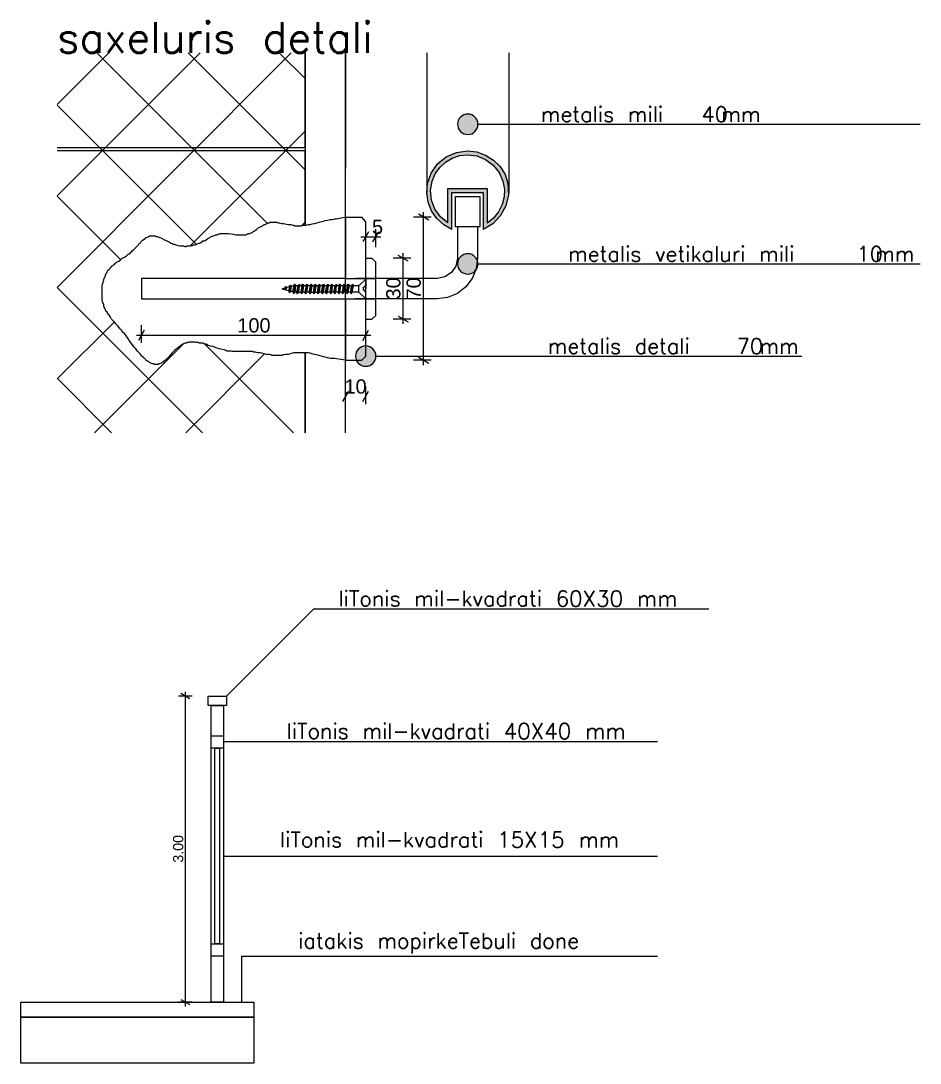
# Model space of a CAD drawing. Header units: millimetres. Extents: x 475616349 to 476941521, y 4620115302 to 4621446928.
# Drawn here: x 476902279 to 476911105, y 4620519239 to 4620529466 of the extents above; entities that cross this region are included whole.
import ezdxf

# ---------------------------------------------------------------- set-up
doc = ezdxf.new("R2010")
doc.units = ezdxf.units.MM
doc.header["$MEASUREMENT"] = 0
for name, color, linetype, lineweight in [('0_0 Architecture_Pen_No__5_Pen_No__1', 1, 'Continuous', 0), ('0_0 Architecture_Pen_No__5_Pen_No__4', 7, 'Continuous', 0), ('2D Drafting - General_Pen_No__7_Pen_No__4', 7, 'Continuous', 0), ('Annotation - Text_Pen_No__7_Pen_No__4', 7, 'Continuous', 0), ('Dimensioning - General_Pen_No__4', 7, 'Continuous', 0)]:
    doc.layers.add(name, color=color, linetype=linetype, lineweight=lineweight)
doc.layers.add('Dimensioning - General', color=7, linetype='Continuous')
doc.styles.add('GENERATED_STYLE_1', font='arial.ttf')
doc.styles.add('GENERATED_STYLE_2', font='arial.ttf')
doc.dimstyles.new('GENERATED_STYLE__9', dxfattribs={"dimtxt": 100, "dimasz": 68.640772, "dimexe": 0.18, "dimexo": 900, "dimgap": 0.09, "dimtad": 1, "dimlfac": 0.001, "dimzin": 0, "dimdsep": 46, "dimtxsty": 'GENERATED_STYLE_2', "dimblk": 'ARROWHEAD_2', "dimblk1": 'ARROWHEAD_2', "dimblk2": 'ARROWHEAD_2', "dimcen": 0.09, "dimclrd": 7, "dimclre": 7, "dimclrt": 7, "dimadec": 0, "dimazin": 0, "dimtfac": 1, "dimtdec": 4, "dimtmove": 0, "dimatfit": 3, "dimfxl": 1, "dimtolj": 1, "dimtzin": 0, "dimarcsym": 0})

# ---------------------------------------------------------------- blocks, each defined once
blk = doc.blocks.new('*D503', base_point=(476577134, 4620325126))
at = {"layer": 'Dimensioning - General_Pen_No__4', "color": 7, "linetype": 'Continuous', "lineweight": 0, "transparency": 16777216}
for p, q in [((476903939, 4620522813), (476903848, 4620522865)), ((476903894, 4620522839), (476903894, 4620522883)), ((476903961, 4620522839), (476903826, 4620522839)), ((476903894, 4620519839), (476903894, 4620522839)), ((476903961, 4620519839), (476903826, 4620519839)), ((476903848, 4620519865), (476903939, 4620519813)), ((476903894, 4620519795), (476903894, 4620519839))]:
    blk.add_line(p, q, dxfattribs=at)
at = {"layer": 'Dimensioning - General_Pen_No__4', "color": 7, "lineweight": 0, "transparency": 16777216, "insert": (476903874, 4620521206), "char_height": 100, "attachment_point": 7, "rotation": 90, "style": 'GENERATED_STYLE_2'}
blk.add_mtext('\\A1;{\\pql;\\fArial CYR|b0|i0|c204|p34;3.00}', dxfattribs=at)
blk = doc.blocks.new('ARROWHEAD_2')
at = {"color": 0, "linetype": 'Continuous', "lineweight": 0}
for p, q in [((0, 0), (-1, 0)), ((-0.38, -0.66), (0.38, 0.66))]:
    blk.add_line(p, q, dxfattribs=at)

msp = doc.modelspace()

# ---------------------------------------------------------------- hatches: boundary and pattern name
at = {"layer": '0_0 Architecture_Pen_No__5_Pen_No__1', "linetype": 'Continuous', "lineweight": 0, "true_color": 0x000000}
for points in [[(476906564.899, 4620528450.97), (476906572.5, 4620528412.7), (476906594.2, 4620528380.26), (476906626.7, 4620528358.58), (476906664.9, 4620528350.97), (476906703.2, 4620528358.58), (476906735.6, 4620528380.26), (476906757.3, 4620528412.7), (476906764.9, 4620528450.97), (476906757.3, 4620528489.24), (476906735.6, 4620528521.68), (476906703.2, 4620528543.35), (476906664.9, 4620528550.97), (476906626.7, 4620528543.35), (476906594.2, 4620528521.68), (476906572.5, 4620528489.24)], [(476906564.899, 4620527080.948), (476906572.5, 4620527042.748), (476906594.2, 4620527010.248), (476906626.7, 4620526988.648), (476906664.9, 4620526980.948), (476906703.2, 4620526988.648), (476906735.6, 4620527010.248), (476906757.3, 4620527042.748), (476906764.9, 4620527080.948), (476906757.3, 4620527119.248), (476906735.6, 4620527151.748), (476906703.2, 4620527173.348), (476906664.9, 4620527180.948), (476906626.7, 4620527173.348), (476906594.2, 4620527151.748), (476906572.5, 4620527119.248)], [(476905563.598, 4620526176.147), (476905571.198, 4620526137.947), (476905592.798, 4620526105.447), (476905625.298, 4620526083.747), (476905663.598, 4620526076.147), (476905701.798, 4620526083.747), (476905734.298, 4620526105.447), (476905755.898, 4620526137.947), (476905763.598, 4620526176.147), (476905755.898, 4620526214.447), (476905734.298, 4620526246.847), (476905701.798, 4620526268.547), (476905663.598, 4620526276.147), (476905625.298, 4620526268.547), (476905592.798, 4620526246.847), (476905571.198, 4620526214.447)]]:
    msp.add_hatch(color=18, dxfattribs=at).paths.add_polyline_path(points)
h = msp.add_hatch(color=18, dxfattribs=at)
h.paths.add_polyline_path([(476906262.799, 4620527778.449), (476906276.399, 4620527687.649), (476906310.399, 4620527602.349), (476906362.099, 4620527526.749), (476906428.899, 4620527464.149), (476906507.699, 4620527417.549), (476906507.699, 4620527781.649), (476906816.7, 4620527781.649), (476906816.7, 4620527417.549), (476906911, 4620527474.749), (476906987, 4620527554.849), (476907039.2, 4620527652.149), (476907063.9, 4620527759.649), (476907059.4, 4620527869.949), (476907030.8, 4620527956.95), (476906983, 4620528035.15), (476906918.7, 4620528100.35), (476906840.7, 4620528149.45), (476906753.8, 4620528179.85), (476906662.2, 4620528189.95), (476906553.999, 4620528174.95), (476906453.999, 4620528131.35), (476906369.499, 4620528062.25), (476906306.699, 4620527972.95), (476906270.399, 4620527869.949)])
h.paths.add_polyline_path([(476906300.599, 4620527799.749), (476906314.599, 4620527892.049), (476906345.499, 4620527963.25), (476906390.199, 4620528026.65), (476906446.999, 4620528079.65), (476906512.999, 4620528118.85), (476906585.8, 4620528143.15), (476906662.2, 4620528151.35), (476906754.3, 4620528139.85), (476906840.4, 4620528105.25), (476906914.8, 4620528049.75), (476906972.5, 4620527977.05), (476907009.8, 4620527892.049), (476907024.9, 4620527815.849), (476907022.8, 4620527738.249), (476907003.6, 4620527663.049), (476906967.3, 4620527591.949), (476906917.2, 4620527529.849), (476906855.3, 4620527479.449), (476906855.3, 4620527820.349), (476906469.099, 4620527820.349), (476906469.099, 4620527483.749), (476906397.499, 4620527543.649), (476906343.499, 4620527619.749), (476906310.499, 4620527706.949)], flags=0)

# ---------------------------------------------------------------- linework, layer by layer
at = {"layer": '0_0 Architecture_Pen_No__5_Pen_No__4', "color": 7, "linetype": 'Continuous', "lineweight": 0, "flags": 128}
for points in [[(476902636.243, 4620528643.811), (476903144.034, 4620529151.601)], [(476902636.243, 4620527749.249), (476904038.596, 4620529151.601)], [(476902636.243, 4620526849.648), (476904933.297, 4620529151.601)], [(476904699.697, 4620527478.149), (476903026.324, 4620529151.601)], [(476905068.297, 4620528004.15), (476903920.795, 4620529151.601)], [(476905068.297, 4620528898.651), (476904815.397, 4620529151.601)], [(476905068.297, 4620528223.55), (476905068.297, 4620529151.601)], [(476905068.297, 4620529151.601), (476905068.297, 4620527460.649)], [(476905464.898, 4620529151.601), (476905464.898, 4620528021.05)], [(476905464.898, 4620525424.046), (476905464.898, 4620529151.601)], [(476906262.599, 4620529151.601), (476906262.599, 4620527785.249)], [(476907068.3, 4620529151.601), (476907068.3, 4620527779.149)], [(476904002.696, 4620527272.249), (476902636.243, 4620528638.721)], [(476903941.995, 4620527257.548), (476905068.297, 4620528383.88)], [(476906764.9, 4620528450.97), (476907426.701, 4620528450.97)], [(476907426.701, 4620528450.97), (476911104.706, 4620528450.97)], [(476902636.243, 4620528223.55), (476905068.297, 4620528223.55)], [(476905068.297, 4620528189.75), (476902636.243, 4620528189.75)], [(476905068.297, 4620527460.649), (476905068.297, 4620528189.75)], [(476906453.999, 4620528131.35), (476906553.999, 4620528174.95)], [(476906553.999, 4620528174.95), (476906662.2, 4620528189.95)], [(476906662.2, 4620528189.95), (476906753.8, 4620528179.85)], [(476906753.8, 4620528179.85), (476906840.7, 4620528149.45)], [(476906369.499, 4620528062.25), (476906453.999, 4620528131.35)], [(476906390.199, 4620528026.65), (476906446.999, 4620528079.65)], [(476906446.999, 4620528079.65), (476906512.999, 4620528118.85)], [(476906512.999, 4620528118.85), (476906585.8, 4620528143.15)], [(476906585.8, 4620528143.15), (476906662.2, 4620528151.35)], [(476906662.2, 4620528151.35), (476906754.3, 4620528139.85)], [(476906754.3, 4620528139.85), (476906840.4, 4620528105.25)], [(476906840.4, 4620528105.25), (476906914.8, 4620528049.75)], [(476906840.7, 4620528149.45), (476906918.7, 4620528100.35)], [(476906918.7, 4620528100.35), (476906983, 4620528035.15)], [(476906270.399, 4620527869.949), (476906306.699, 4620527972.95)], [(476906306.699, 4620527972.95), (476906369.499, 4620528062.25)], [(476906345.499, 4620527963.25), (476906390.199, 4620528026.65)], [(476906914.8, 4620528049.75), (476906972.5, 4620527977.05)], [(476906972.5, 4620527977.05), (476907009.8, 4620527892.049)], [(476906983, 4620528035.15), (476907030.8, 4620527956.95)], [(476906262.799, 4620527778.449), (476906270.399, 4620527869.949)], [(476906300.599, 4620527799.749), (476906314.599, 4620527892.049)], [(476906314.599, 4620527892.049), (476906345.499, 4620527963.25)], [(476907009.8, 4620527892.049), (476907024.9, 4620527815.849)], [(476907030.8, 4620527956.95), (476907059.4, 4620527869.949)], [(476907059.4, 4620527869.949), (476907063.9, 4620527759.649)], [(476906276.399, 4620527687.649), (476906262.799, 4620527778.449)], [(476906310.499, 4620527706.949), (476906300.599, 4620527799.749)], [(476906469.099, 4620527483.749), (476906469.099, 4620527820.349)], [(476906469.099, 4620527820.349), (476906855.3, 4620527820.349)], [(476906507.699, 4620527417.549), (476906507.699, 4620527781.649)], [(476906507.699, 4620527781.649), (476906816.7, 4620527781.649)], [(476906507.699, 4620527417.549), (476906507.699, 4620527781.649)], [(476906507.699, 4620527781.649), (476906816.7, 4620527781.649)], [(476906816.7, 4620527781.649), (476906816.7, 4620527417.549)], [(476906816.7, 4620527781.649), (476906816.7, 4620527417.549)], [(476906855.3, 4620527820.349), (476906855.3, 4620527479.449)], [(476907024.9, 4620527815.849), (476907022.8, 4620527738.249)], [(476903259.434, 4620527121.048), (476902636.243, 4620527744.249)], [(476906310.399, 4620527602.349), (476906276.399, 4620527687.649)], [(476906343.499, 4620527619.749), (476906310.499, 4620527706.949)], [(476906546.299, 4620527445.149), (476906546.299, 4620527743.049)], [(476906546.299, 4620527743.049), (476906783.6, 4620527743.049)], [(476906783.6, 4620527743.049), (476906783.6, 4620527445.149)], [(476907022.8, 4620527738.249), (476907003.6, 4620527663.049)], [(476907063.9, 4620527759.649), (476907039.2, 4620527652.149)], [(476906281.899, 4620527510.049), (476906181.899, 4620527567.749)], [(476906231.899, 4620527538.949), (476906231.899, 4620527587.849)], [(476906362.099, 4620527526.749), (476906310.399, 4620527602.349)], [(476906397.499, 4620527543.649), (476906343.499, 4620527619.749)], [(476906967.3, 4620527591.949), (476906917.2, 4620527529.849)], [(476907003.6, 4620527663.049), (476906967.3, 4620527591.949)], [(476907039.2, 4620527652.149), (476906987, 4620527554.849)], [(476904648.397, 4620527456.149), (476904659.397, 4620527461.649)], [(476904659.397, 4620527461.649), (476904664.897, 4620527467.249)], [(476904664.897, 4620527467.249), (476904681.497, 4620527467.249)], [(476904681.497, 4620527467.249), (476904686.997, 4620527472.749)], [(476904686.997, 4620527472.749), (476904697.997, 4620527478.249)], [(476904697.997, 4620527478.249), (476904709.097, 4620527483.749)], [(476904709.097, 4620527483.749), (476904720.097, 4620527483.749)], [(476904720.097, 4620527483.749), (476904725.597, 4620527489.249)], [(476904725.597, 4620527489.249), (476904791.797, 4620527489.249)], [(476904791.797, 4620527489.249), (476904802.897, 4620527483.749)], [(476904802.897, 4620527483.749), (476904813.897, 4620527483.749)], [(476904813.897, 4620527483.749), (476904835.997, 4620527478.249)], [(476904835.997, 4620527478.249), (476904857.997, 4620527478.249)], [(476904857.997, 4620527478.249), (476904902.197, 4620527467.249)], [(476904902.197, 4620527467.249), (476904924.197, 4620527467.249)], [(476904924.197, 4620527467.249), (476904946.297, 4620527461.649)], [(476904946.297, 4620527461.649), (476904957.297, 4620527461.649)], [(476904957.297, 4620527461.649), (476904968.397, 4620527456.149)], [(476905034.597, 4620527456.149), (476905045.597, 4620527461.649)], [(476905035.197, 4620527456.249), (476905068.297, 4620527489.349)], [(476905045.597, 4620527461.649), (476905078.697, 4620527461.649)], [(476905078.697, 4620527461.649), (476905100.797, 4620527467.249)], [(476905100.797, 4620527467.249), (476905117.297, 4620527467.249)], [(476905117.297, 4620527467.249), (476905139.397, 4620527472.749)], [(476905139.397, 4620527472.749), (476905161.497, 4620527478.249)], [(476905161.497, 4620527478.249), (476905205.597, 4620527489.249)], [(476905205.597, 4620527489.249), (476905249.797, 4620527500.349)], [(476905249.797, 4620527500.349), (476905266.298, 4620527505.849)], [(476905266.298, 4620527505.849), (476905288.398, 4620527511.349)], [(476905288.398, 4620527511.349), (476905315.998, 4620527516.849)], [(476905315.998, 4620527516.849), (476905337.998, 4620527516.849)], [(476905337.998, 4620527516.849), (476905360.098, 4620527522.349)], [(476905360.098, 4620527522.349), (476905376.698, 4620527522.349)], [(476905376.698, 4620527522.349), (476905420.798, 4620527533.449)], [(476905420.798, 4620527533.449), (476905464.898, 4620527538.949)], [(476905464.898, 4620527538.949), (476905624.898, 4620527538.949)], [(476905464.898, 4620527538.949), (476905464.898, 4620526937.548)], [(476905663.598, 4620527494.749), (476905624.898, 4620527538.949)], [(476905663.598, 4620526176.147), (476905663.598, 4620527494.749)], [(476906306.899, 4620527538.949), (476906131.899, 4620527538.949)], [(476906231.899, 4620526137.547), (476906231.899, 4620527538.949)], [(476906428.899, 4620527464.149), (476906362.099, 4620527526.749)], [(476906469.099, 4620527483.749), (476906397.499, 4620527543.649)], [(476906507.699, 4620527417.549), (476906428.899, 4620527464.149)], [(476906911, 4620527474.749), (476906816.7, 4620527417.549)], [(476906917.2, 4620527529.849), (476906855.3, 4620527479.449)], [(476906987, 4620527554.849), (476906911, 4620527474.749)], [(476903533.895, 4620527351.349), (476903539.405, 4620527356.849)], [(476903539.405, 4620527356.849), (476903600.095, 4620527356.849)], [(476903600.095, 4620527356.849), (476903605.615, 4620527351.349)], [(476904151.796, 4620527351.349), (476904162.896, 4620527356.849)], [(476904162.896, 4620527356.849), (476904168.396, 4620527356.849)], [(476904168.396, 4620527356.849), (476904184.896, 4620527362.349)], [(476904184.896, 4620527362.349), (476904190.396, 4620527367.849)], [(476904190.396, 4620527367.849), (476904201.496, 4620527367.849)], [(476904201.496, 4620527367.849), (476904212.496, 4620527373.449)], [(476904212.496, 4620527373.449), (476904223.596, 4620527373.449)], [(476904223.596, 4620527373.449), (476904234.596, 4620527378.949)], [(476904234.596, 4620527378.949), (476904317.296, 4620527378.949)], [(476904317.296, 4620527378.949), (476904366.996, 4620527373.449)], [(476904366.996, 4620527373.449), (476904389.096, 4620527367.849)], [(476904389.096, 4620527367.849), (476904488.396, 4620527367.849)], [(476904488.396, 4620527367.849), (476904499.396, 4620527373.449)], [(476904499.396, 4620527373.449), (476904504.896, 4620527378.949)], [(476904504.896, 4620527378.949), (476904526.996, 4620527378.949)], [(476904526.996, 4620527378.949), (476904537.996, 4620527384.449)], [(476904537.996, 4620527384.449), (476904549.096, 4620527389.949)], [(476904549.096, 4620527389.949), (476904554.596, 4620527395.449)], [(476904554.596, 4620527395.449), (476904565.596, 4620527400.949)], [(476904565.596, 4620527400.949), (476904571.096, 4620527406.549)], [(476904571.096, 4620527406.549), (476904593.196, 4620527417.549)], [(476904593.196, 4620527417.549), (476904609.797, 4620527434.149)], [(476904609.797, 4620527434.149), (476904631.797, 4620527445.149)], [(476904631.797, 4620527445.149), (476904642.897, 4620527450.649)], [(476904642.897, 4620527450.649), (476904648.397, 4620527456.149)], [(476904968.397, 4620527456.149), (476905034.597, 4620527456.149)], [(476905692.398, 4620527396.549), (476905634.698, 4620527296.549)], [(476905663.598, 4620527246.548), (476905663.598, 4620527421.549)], [(476905733.998, 4620527296.549), (476905791.698, 4620527396.549)], [(476905762.898, 4620527246.548), (476905762.898, 4620527421.549)], [(476906783.6, 4620527445.149), (476906546.299, 4620527445.149)], [(476906562.899, 4620527445.149), (476906562.899, 4620527136.148)], [(476906761.5, 4620527445.149), (476906761.5, 4620527136.148)], [(476903418.025, 4620527252.048), (476903434.585, 4620527268.549)], [(476903434.585, 4620527268.549), (476903440.095, 4620527279.649)], [(476903440.095, 4620527279.649), (476903451.135, 4620527285.149)], [(476903451.135, 4620527285.149), (476903456.655, 4620527296.149)], [(476903456.655, 4620527296.149), (476903467.685, 4620527307.249)], [(476903467.685, 4620527307.249), (476903478.715, 4620527312.749)], [(476903478.715, 4620527312.749), (476903484.235, 4620527323.749)], [(476903484.235, 4620527323.749), (476903495.275, 4620527323.749)], [(476903495.275, 4620527323.749), (476903500.785, 4620527334.749)], [(476903500.785, 4620527334.749), (476903506.305, 4620527340.349)], [(476903506.305, 4620527340.349), (476903511.825, 4620527340.349)], [(476903511.825, 4620527340.349), (476903528.375, 4620527345.849)], [(476903528.375, 4620527345.849), (476903533.895, 4620527351.349)], [(476903605.615, 4620527351.349), (476903616.655, 4620527351.349)], [(476903616.655, 4620527351.349), (476903627.685, 4620527345.849)], [(476903627.685, 4620527345.849), (476903638.715, 4620527340.349)], [(476903638.715, 4620527340.349), (476903644.235, 4620527340.349)], [(476903644.235, 4620527340.349), (476903660.785, 4620527334.749)], [(476903660.785, 4620527334.749), (476903666.305, 4620527329.249)], [(476903666.305, 4620527329.249), (476903688.375, 4620527318.249)], [(476903688.375, 4620527318.249), (476903710.445, 4620527307.249)], [(476903710.445, 4620527307.249), (476903732.515, 4620527296.149)], [(476903732.515, 4620527296.149), (476903743.545, 4620527290.649)], [(476903743.545, 4620527290.649), (476903749.065, 4620527285.149)], [(476903749.065, 4620527285.149), (476903765.615, 4620527279.649)], [(476903765.615, 4620527279.649), (476903771.135, 4620527274.149)], [(476903771.135, 4620527274.149), (476903787.685, 4620527274.149)], [(476903787.685, 4620527274.149), (476903798.715, 4620527268.549)], [(476903798.715, 4620527268.549), (476903804.235, 4620527268.549)], [(476903804.235, 4620527268.549), (476903820.785, 4620527263.049)], [(476903820.785, 4620527263.049), (476903826.305, 4620527263.049)], [(476903826.305, 4620527263.049), (476903842.855, 4620527257.548)], [(476903842.855, 4620527257.548), (476903875.995, 4620527257.548)], [(476903875.995, 4620527257.548), (476903886.995, 4620527252.048)], [(476903897.995, 4620527252.048), (476903909.095, 4620527257.548)], [(476903909.095, 4620527257.548), (476903942.195, 4620527257.548)], [(476903942.195, 4620527257.548), (476903953.196, 4620527263.049)], [(476903953.196, 4620527263.049), (476903964.196, 4620527263.049)], [(476903964.196, 4620527263.049), (476903969.796, 4620527268.549)], [(476903969.796, 4620527268.549), (476903991.796, 4620527268.549)], [(476903991.796, 4620527268.549), (476904008.396, 4620527274.149)], [(476904008.396, 4620527274.149), (476904013.896, 4620527279.649)], [(476904013.896, 4620527279.649), (476904024.896, 4620527285.149)], [(476904024.896, 4620527285.149), (476904035.996, 4620527285.149)], [(476904035.996, 4620527285.149), (476904046.996, 4620527290.649)], [(476904046.996, 4620527290.649), (476904057.996, 4620527296.149)], [(476904057.996, 4620527296.149), (476904063.596, 4620527307.249)], [(476904063.596, 4620527307.249), (476904080.096, 4620527307.249)], [(476904080.096, 4620527307.249), (476904096.696, 4620527318.249)], [(476904096.696, 4620527318.249), (476904113.196, 4620527329.249)], [(476904113.196, 4620527329.249), (476904135.296, 4620527340.349)], [(476904135.296, 4620527340.349), (476904140.796, 4620527345.849)], [(476904140.796, 4620527345.849), (476904151.796, 4620527351.349)], [(476905464.898, 4620526336.147), (476905464.898, 4620527340.349)], [(476905614.698, 4620527346.549), (476905663.598, 4620527346.549)], [(476905663.598, 4620527346.549), (476905762.898, 4620527346.549)], [(476905762.898, 4620527346.549), (476905811.798, 4620527346.549)], [(476903296.655, 4620527147.248), (476903313.205, 4620527158.248)], [(476903313.205, 4620527158.248), (476903318.715, 4620527163.748)], [(476903318.715, 4620527163.748), (476903329.755, 4620527174.748)], [(476903329.755, 4620527174.748), (476903340.785, 4620527180.348)], [(476903340.785, 4620527180.348), (476903351.825, 4620527185.848)], [(476903351.825, 4620527185.848), (476903357.335, 4620527196.848)], [(476903357.335, 4620527196.848), (476903368.375, 4620527202.348)], [(476903368.375, 4620527202.348), (476903373.895, 4620527213.448)], [(476903373.895, 4620527213.448), (476903384.925, 4620527218.948)], [(476903384.925, 4620527218.948), (476903401.475, 4620527235.448)], [(476903401.475, 4620527235.448), (476903418.025, 4620527252.048)], [(476903886.995, 4620527252.048), (476903897.995, 4620527252.048)], [(476906081.899, 4620527107.348), (476905981.899, 4620527165.048)], [(476906031.899, 4620527136.148), (476906031.899, 4620527185.048)], [(476903164.234, 4620527047.848), (476903169.754, 4620527058.948)], [(476903169.754, 4620527058.948), (476903180.784, 4620527064.448)], [(476903180.784, 4620527064.448), (476903186.304, 4620527069.948)], [(476903186.304, 4620527069.948), (476903197.334, 4620527075.448)], [(476903197.334, 4620527075.448), (476903202.854, 4620527086.548)], [(476903202.854, 4620527086.548), (476903219.404, 4620527097.548)], [(476903219.404, 4620527097.548), (476903241.474, 4620527108.548)], [(476903241.474, 4620527108.548), (476903258.024, 4620527119.648)], [(476903258.024, 4620527119.648), (476903274.584, 4620527136.148)], [(476903274.584, 4620527136.148), (476903296.655, 4620527147.248)], [(476905663.598, 4620526540.347), (476905663.598, 4620527136.148)], [(476905663.598, 4620527136.148), (476905724.198, 4620527136.148)], [(476905762.898, 4620527097.548), (476905724.198, 4620527136.148)], [(476905762.898, 4620526573.447), (476905762.898, 4620527097.548)], [(476906106.899, 4620527136.148), (476905931.899, 4620527136.148)], [(476906031.899, 4620526540.347), (476906031.899, 4620527136.148)], [(476906547.699, 4620527060.148), (476906504.699, 4620526995.748)], [(476906562.899, 4620527136.148), (476906547.699, 4620527060.148)], [(476906761.5, 4620527136.148), (476906747.9, 4620527033.348)], [(476906764.9, 4620527080.948), (476907426.701, 4620527080.948)], [(476907426.701, 4620527080.948), (476911104.706, 4620527080.948)], [(476903098.024, 4620526937.548), (476903103.544, 4620526954.148)], [(476903103.544, 4620526954.148), (476903109.064, 4620526959.648)], [(476903109.064, 4620526976.148), (476903114.584, 4620526981.648)], [(476903109.064, 4620526959.648), (476903109.064, 4620526976.148)], [(476903114.584, 4620526981.648), (476903120.094, 4620526992.748)], [(476903120.094, 4620526992.748), (476903125.614, 4620526998.248)], [(476903125.614, 4620526998.248), (476903131.134, 4620527014.748)], [(476903131.134, 4620527014.748), (476903136.654, 4620527020.348)], [(476903136.654, 4620527020.348), (476903147.684, 4620527025.848)], [(476903147.684, 4620527031.348), (476903158.714, 4620527042.348)], [(476903147.684, 4620527025.848), (476903147.684, 4620527031.348)], [(476903158.714, 4620527042.348), (476903164.234, 4620527047.848)], [(476906440.299, 4620526952.648), (476906364.199, 4620526937.548)], [(476906504.699, 4620526995.748), (476906440.299, 4620526952.648)], [(476906747.9, 4620527033.348), (476906708.3, 4620526937.548)], [(476904061.896, 4620525424.046), (476902636.243, 4620526849.648)], [(476903075.964, 4620526876.848), (476903081.474, 4620526882.348)], [(476903075.964, 4620526794.148), (476903075.964, 4620526876.848)], [(476903081.474, 4620526882.348), (476903086.994, 4620526898.948)], [(476903086.994, 4620526909.948), (476903092.514, 4620526920.948)], [(476903086.994, 4620526898.948), (476903086.994, 4620526909.948)], [(476903092.514, 4620526932.048), (476903098.024, 4620526937.548)], [(476903092.514, 4620526920.948), (476903092.514, 4620526932.048)], [(476905464.898, 4620526937.548), (476903462.165, 4620526937.548)], [(476903462.165, 4620526937.548), (476903462.165, 4620526738.948)], [(476903826.305, 4620526937.548), (476903462.165, 4620526937.548)], [(476903462.165, 4620526937.548), (476903462.165, 4620526738.948)], [(476904780.797, 4620526937.548), (476904146.296, 4620526937.548)], [(476904869.097, 4620526843.748), (476904880.097, 4620526860.348)], [(476904880.097, 4620526827.248), (476904880.097, 4620526860.348)], [(476904880.097, 4620526860.348), (476904891.097, 4620526849.248)], [(476904880.097, 4620526827.248), (476904891.097, 4620526849.248)], [(476904913.197, 4620526854.748), (476904891.097, 4620526849.248)], [(476904913.197, 4620526854.748), (476904907.697, 4620526816.148)], [(476904913.197, 4620526854.748), (476904907.697, 4620526816.148)], [(476904913.197, 4620526799.648), (476904924.197, 4620526871.348)], [(476904913.197, 4620526854.748), (476904924.197, 4620526871.348)], [(476904924.197, 4620526871.348), (476904935.297, 4620526860.348)], [(476904924.197, 4620526810.648), (476904935.297, 4620526860.348)], [(476904957.297, 4620526865.848), (476904935.297, 4620526860.348)], [(476904957.297, 4620526865.848), (476904946.297, 4620526810.648)], [(476904957.297, 4620526865.848), (476904946.297, 4620526810.648)], [(476904968.397, 4620526882.348), (476904957.297, 4620526788.548)], [(476904957.297, 4620526788.548), (476904968.397, 4620526882.348)], [(476904957.297, 4620526865.848), (476904968.397, 4620526882.348)], [(476904968.397, 4620526882.348), (476904973.897, 4620526865.848)], [(476904973.897, 4620526865.848), (476904968.397, 4620526805.148)], [(476904968.397, 4620526805.148), (476904973.897, 4620526865.848)], [(476904995.997, 4620526865.848), (476904973.897, 4620526865.848)], [(476904995.997, 4620526865.848), (476904984.897, 4620526805.148)], [(476904990.397, 4620526788.548), (476905012.497, 4620526882.348)], [(476905012.497, 4620526882.348), (476904990.397, 4620526788.548)], [(476904995.997, 4620526865.848), (476905012.497, 4620526882.348)], [(476905006.997, 4620526805.148), (476905012.497, 4620526865.848)], [(476905012.497, 4620526882.348), (476905012.497, 4620526865.848)], [(476905034.597, 4620526865.848), (476905012.497, 4620526865.848)], [(476905034.597, 4620526865.848), (476905029.097, 4620526805.148)], [(476905034.597, 4620526865.848), (476905029.097, 4620526805.148)], [(476905045.597, 4620526882.348), (476905034.597, 4620526788.548)], [(476905034.597, 4620526788.548), (476905045.597, 4620526882.348)], [(476905034.597, 4620526865.848), (476905045.597, 4620526882.348)], [(476905045.597, 4620526882.348), (476905056.697, 4620526865.848)], [(476905045.597, 4620526805.148), (476905056.697, 4620526865.848)], [(476905078.697, 4620526865.848), (476905056.697, 4620526865.848)], [(476905078.697, 4620526865.848), (476905067.697, 4620526805.148)], [(476905078.697, 4620526865.848), (476905067.697, 4620526805.148)], [(476905089.797, 4620526882.348), (476905073.197, 4620526788.548)], [(476905073.197, 4620526788.548), (476905089.797, 4620526882.348)], [(476905078.697, 4620526865.848), (476905089.797, 4620526882.348)], [(476905084.197, 4620526805.148), (476905095.297, 4620526865.848)], [(476905084.197, 4620526805.148), (476905095.297, 4620526865.848)], [(476905089.797, 4620526882.348), (476905095.297, 4620526865.848)], [(476905117.297, 4620526865.848), (476905095.297, 4620526865.848)], [(476905464.898, 4620526937.548), (476905100.797, 4620526937.548)], [(476905117.297, 4620526865.848), (476905106.297, 4620526805.148)], [(476905117.297, 4620526865.848), (476905106.297, 4620526805.148)], [(476905128.397, 4620526882.348), (476905117.297, 4620526788.548)], [(476905117.297, 4620526788.548), (476905128.397, 4620526882.348)], [(476905117.297, 4620526865.848), (476905128.397, 4620526882.348)], [(476905128.397, 4620526882.348), (476905139.397, 4620526865.848)], [(476905128.397, 4620526805.148), (476905139.397, 4620526865.848)], [(476905155.997, 4620526865.848), (476905139.397, 4620526865.848)], [(476905155.997, 4620526865.848), (476905150.397, 4620526805.148)], [(476905155.997, 4620526865.848), (476905150.397, 4620526805.148)], [(476905172.497, 4620526882.348), (476905155.997, 4620526788.548)], [(476905155.997, 4620526788.548), (476905172.497, 4620526882.348)], [(476905155.997, 4620526865.848), (476905172.497, 4620526882.348)], [(476905166.997, 4620526805.148), (476905177.997, 4620526865.848)], [(476905166.997, 4620526805.148), (476905177.997, 4620526865.848)], [(476905172.497, 4620526882.348), (476905177.997, 4620526865.848)], [(476905194.597, 4620526865.848), (476905177.997, 4620526865.848)], [(476905194.597, 4620526865.848), (476905189.097, 4620526805.148)], [(476905211.097, 4620526882.348), (476905194.597, 4620526788.548)], [(476905194.597, 4620526788.548), (476905211.097, 4620526882.348)], [(476905194.597, 4620526865.848), (476905211.097, 4620526882.348)], [(476905211.097, 4620526882.348), (476905216.697, 4620526865.848)], [(476905211.097, 4620526805.148), (476905216.697, 4620526865.848)], [(476905238.697, 4620526865.848), (476905216.697, 4620526865.848)], [(476905238.697, 4620526865.848), (476905227.697, 4620526805.148)], [(476905238.697, 4620526865.848), (476905227.697, 4620526805.148)], [(476905249.797, 4620526882.348), (476905238.697, 4620526788.548)], [(476905238.697, 4620526788.548), (476905249.797, 4620526882.348)], [(476905238.697, 4620526865.848), (476905249.797, 4620526882.348)], [(476905249.797, 4620526882.348), (476905260.798, 4620526865.848)], [(476905249.797, 4620526805.148), (476905260.798, 4620526865.848)], [(476905249.797, 4620526805.148), (476905260.798, 4620526865.848)], [(476905282.898, 4620526865.848), (476905260.798, 4620526865.848)], [(476905282.898, 4620526865.848), (476905266.298, 4620526805.148)], [(476905293.898, 4620526882.348), (476905277.298, 4620526788.548)], [(476905277.298, 4620526788.548), (476905293.898, 4620526882.348)], [(476905282.898, 4620526865.848), (476905293.898, 4620526882.348)], [(476905288.398, 4620526805.148), (476905299.398, 4620526865.848)], [(476905293.898, 4620526882.348), (476905299.398, 4620526865.848)], [(476905321.498, 4620526865.848), (476905299.398, 4620526865.848)], [(476905321.498, 4620526865.848), (476905310.398, 4620526805.148)], [(476905321.498, 4620526865.848), (476905332.498, 4620526882.348)], [(476905321.498, 4620526788.548), (476905332.498, 4620526882.348)], [(476905332.498, 4620526882.348), (476905321.498, 4620526788.548)], [(476905332.498, 4620526882.348), (476905337.998, 4620526865.848)], [(476905332.498, 4620526805.148), (476905337.998, 4620526865.848)], [(476905360.098, 4620526865.848), (476905337.998, 4620526865.848)], [(476905360.098, 4620526865.848), (476905349.098, 4620526805.148)], [(476905360.098, 4620526865.848), (476905349.098, 4620526805.148)], [(476905376.698, 4620526882.348), (476905360.098, 4620526788.548)], [(476905360.098, 4620526788.548), (476905376.698, 4620526882.348)], [(476905360.098, 4620526865.848), (476905376.698, 4620526882.348)], [(476905371.098, 4620526805.148), (476905376.698, 4620526865.848)], [(476905371.098, 4620526805.148), (476905376.698, 4620526865.848)], [(476905376.698, 4620526882.348), (476905376.698, 4620526865.848)], [(476905398.698, 4620526865.848), (476905376.698, 4620526865.848)], [(476905398.698, 4620526865.848), (476905393.198, 4620526805.148)], [(476905409.798, 4620526882.348), (476905398.698, 4620526788.548)], [(476905398.698, 4620526788.548), (476905409.798, 4620526882.348)], [(476905398.698, 4620526865.848), (476905409.798, 4620526882.348)], [(476905409.798, 4620526882.348), (476905420.798, 4620526865.848)], [(476905409.798, 4620526805.148), (476905420.798, 4620526865.848)], [(476905442.898, 4620526865.848), (476905420.798, 4620526865.848)], [(476905442.898, 4620526865.848), (476905431.798, 4620526805.148)], [(476905437.298, 4620526788.548), (476905453.898, 4620526882.348)], [(476905453.898, 4620526882.348), (476905437.298, 4620526788.548)], [(476905442.898, 4620526865.848), (476905453.898, 4620526882.348)], [(476905448.398, 4620526805.148), (476905459.398, 4620526865.848)], [(476905453.898, 4620526882.348), (476905459.398, 4620526865.848)], [(476905481.498, 4620526865.848), (476905459.398, 4620526865.848)], [(476905464.898, 4620526738.948), (476905464.898, 4620526937.548)], [(476905464.898, 4620526937.548), (476905762.898, 4620526937.548)], [(476905481.498, 4620526865.848), (476905470.398, 4620526805.148)], [(476905481.498, 4620526865.848), (476905470.398, 4620526805.148)], [(476905492.498, 4620526882.348), (476905481.498, 4620526788.548)], [(476905481.498, 4620526788.548), (476905492.498, 4620526882.348)], [(476905481.498, 4620526865.848), (476905492.498, 4620526882.348)], [(476905492.498, 4620526882.348), (476905503.598, 4620526865.848)], [(476905492.498, 4620526805.148), (476905503.598, 4620526865.848)], [(476905492.498, 4620526805.148), (476905503.598, 4620526865.848)], [(476905520.098, 4620526865.848), (476905503.598, 4620526865.848)], [(476905520.098, 4620526865.848), (476905514.598, 4620526805.148)], [(476905536.698, 4620526882.348), (476905520.098, 4620526788.548)], [(476905520.098, 4620526788.548), (476905536.698, 4620526882.348)], [(476905520.098, 4620526865.848), (476905536.698, 4620526882.348)], [(476905531.098, 4620526805.148), (476905542.198, 4620526865.848)], [(476905536.698, 4620526882.348), (476905542.198, 4620526865.848)], [(476905597.298, 4620526865.848), (476905542.198, 4620526865.848)], [(476906364.199, 4620526937.548), (476905564.198, 4620526937.548)], [(476905663.598, 4620526932.048), (476905597.298, 4620526865.848)], [(476905597.298, 4620526805.148), (476905597.298, 4620526865.848)], [(476905651.098, 4620526855.448), (476905635.998, 4620526843.748)], [(476905656.098, 4620526863.148), (476905651.098, 4620526855.448)], [(476905657.998, 4620526871.348), (476905656.098, 4620526863.148)], [(476905663.598, 4620526932.048), (476905663.598, 4620526838.248)], [(476906645.1, 4620526855.248), (476906562.899, 4620526792.148)], [(476906708.3, 4620526937.548), (476906645.1, 4620526855.248)], [(476903075.964, 4620526727.848), (476903075.964, 4620526794.148)], [(476904869.097, 4620526843.748), (476904841.497, 4620526832.748)], [(476904907.697, 4620526816.148), (476904841.497, 4620526832.748)], [(476904869.097, 4620526843.748), (476904880.097, 4620526827.248)], [(476904907.697, 4620526816.148), (476904913.197, 4620526799.648)], [(476904913.197, 4620526799.648), (476904924.197, 4620526810.648)], [(476904946.297, 4620526810.648), (476904924.197, 4620526810.648)], [(476904946.297, 4620526810.648), (476904957.297, 4620526788.548)], [(476904957.297, 4620526788.548), (476904968.397, 4620526805.148)], [(476904984.897, 4620526805.148), (476904968.397, 4620526805.148)], [(476904984.897, 4620526805.148), (476904990.397, 4620526788.548)], [(476904990.397, 4620526788.548), (476905006.997, 4620526805.148)], [(476905006.997, 4620526805.148), (476905029.097, 4620526805.148)], [(476905029.097, 4620526805.148), (476905034.597, 4620526788.548)], [(476905034.597, 4620526788.548), (476905045.597, 4620526805.148)], [(476905067.697, 4620526805.148), (476905045.597, 4620526805.148)], [(476905067.697, 4620526805.148), (476905073.197, 4620526788.548)], [(476905073.197, 4620526788.548), (476905084.197, 4620526805.148)], [(476905106.297, 4620526805.148), (476905084.197, 4620526805.148)], [(476905106.297, 4620526805.148), (476905117.297, 4620526788.548)], [(476905117.297, 4620526788.548), (476905128.397, 4620526805.148)], [(476905128.397, 4620526805.148), (476905150.397, 4620526805.148)], [(476905150.397, 4620526805.148), (476905155.997, 4620526788.548)], [(476905155.997, 4620526788.548), (476905166.997, 4620526805.148)], [(476905166.997, 4620526805.148), (476905189.097, 4620526805.148)], [(476905189.097, 4620526805.148), (476905194.597, 4620526788.548)], [(476905194.597, 4620526788.548), (476905211.097, 4620526805.148)], [(476905227.697, 4620526805.148), (476905211.097, 4620526805.148)], [(476905227.697, 4620526805.148), (476905238.697, 4620526788.548)], [(476905238.697, 4620526788.548), (476905249.797, 4620526805.148)], [(476905266.298, 4620526805.148), (476905249.797, 4620526805.148)], [(476905266.298, 4620526805.148), (476905277.298, 4620526788.548)], [(476905277.298, 4620526788.548), (476905288.398, 4620526805.148)], [(476905310.398, 4620526805.148), (476905288.398, 4620526805.148)], [(476905310.398, 4620526805.148), (476905321.498, 4620526788.548)], [(476905321.498, 4620526788.548), (476905332.498, 4620526805.148)], [(476905349.098, 4620526805.148), (476905332.498, 4620526805.148)], [(476905349.098, 4620526805.148), (476905360.098, 4620526788.548)], [(476905360.098, 4620526788.548), (476905371.098, 4620526805.148)], [(476905393.198, 4620526805.148), (476905371.098, 4620526805.148)], [(476905393.198, 4620526805.148), (476905398.698, 4620526788.548)], [(476905398.698, 4620526788.548), (476905409.798, 4620526805.148)], [(476905431.798, 4620526805.148), (476905409.798, 4620526805.148)], [(476905431.798, 4620526805.148), (476905437.298, 4620526788.548)], [(476905437.298, 4620526788.548), (476905448.398, 4620526805.148)], [(476905470.398, 4620526805.148), (476905448.398, 4620526805.148)], [(476905470.398, 4620526805.148), (476905481.498, 4620526788.548)], [(476905481.498, 4620526788.548), (476905492.498, 4620526805.148)], [(476905514.598, 4620526805.148), (476905492.498, 4620526805.148)], [(476905514.598, 4620526805.148), (476905520.098, 4620526788.548)], [(476905520.098, 4620526788.548), (476905531.098, 4620526805.148)], [(476905597.298, 4620526805.148), (476905531.098, 4620526805.148)], [(476905663.598, 4620526738.948), (476905597.298, 4620526805.148)], [(476905635.998, 4620526832.748), (476905651.098, 4620526820.948)], [(476905641.498, 4620526838.248), (476905641.498, 4620526843.748)], [(476905641.498, 4620526838.248), (476905641.498, 4620526832.748)], [(476905651.098, 4620526820.948), (476905656.098, 4620526813.348)], [(476905656.098, 4620526813.348), (476905657.998, 4620526805.148)], [(476905663.598, 4620526738.948), (476905663.598, 4620526838.248)], [(476906467.099, 4620526752.448), (476906364.199, 4620526738.948)], [(476906562.899, 4620526792.148), (476906467.099, 4620526752.448)], [(476903081.474, 4620526716.848), (476903075.964, 4620526727.848)], [(476903081.474, 4620526705.848), (476903081.474, 4620526716.848)], [(476903086.994, 4620526694.748), (476903081.474, 4620526705.848)], [(476903092.514, 4620526683.748), (476903086.994, 4620526694.748)], [(476903092.514, 4620526667.248), (476903092.514, 4620526683.748)], [(476903098.024, 4620526656.148), (476903092.514, 4620526667.248)], [(476903103.544, 4620526645.148), (476903098.024, 4620526656.148)], [(476903109.064, 4620526634.148), (476903103.544, 4620526645.148)], [(476903462.165, 4620526738.948), (476905464.898, 4620526738.948)], [(476903462.165, 4620526738.948), (476903826.305, 4620526738.948)], [(476904146.296, 4620526738.948), (476904780.797, 4620526738.948)], [(476905100.797, 4620526738.948), (476905464.898, 4620526738.948)], [(476905464.898, 4620526738.948), (476905464.898, 4620526137.547)], [(476905464.898, 4620526738.948), (476905762.898, 4620526738.948)], [(476906364.199, 4620526738.948), (476905564.198, 4620526738.948)], [(476903109.064, 4620526628.548), (476903109.064, 4620526634.148)], [(476903114.584, 4620526617.548), (476903109.064, 4620526628.548)], [(476903125.614, 4620526612.048), (476903114.584, 4620526617.548)], [(476903131.134, 4620526600.947), (476903125.614, 4620526612.048)], [(476903131.134, 4620526589.947), (476903131.134, 4620526600.947)], [(476903142.164, 4620526584.447), (476903131.134, 4620526589.947)], [(476903147.684, 4620526573.447), (476903142.164, 4620526584.447)], [(476903158.714, 4620526556.847), (476903147.684, 4620526573.447)], [(476903169.754, 4620526540.347), (476903158.714, 4620526556.847)], [(476903186.304, 4620526523.747), (476903169.754, 4620526540.347)], [(476905663.598, 4620526540.347), (476905724.198, 4620526540.347)], [(476905724.198, 4620526540.347), (476905762.898, 4620526573.447)], [(476906106.899, 4620526540.347), (476905931.899, 4620526540.347)], [(476905981.899, 4620526569.147), (476906081.899, 4620526511.447)], [(476906031.899, 4620526491.447), (476906031.899, 4620526540.347)], [(476902636.243, 4620525951.847), (476903197.244, 4620526512.847)], [(476903202.854, 4620526507.247), (476903186.304, 4620526523.747)], [(476903213.894, 4620526490.647), (476903202.854, 4620526507.247)], [(476903230.444, 4620526474.147), (476903213.894, 4620526490.647)], [(476903246.994, 4620526452.047), (476903230.444, 4620526474.147)], [(476903252.514, 4620526446.547), (476903246.994, 4620526452.047)], [(476903258.024, 4620526435.447), (476903252.514, 4620526446.547)], [(476903462.165, 4620526305.847), (476903462.165, 4620526480.847)], [(476905663.598, 4620526305.847), (476905663.598, 4620526480.847)], [(476903269.064, 4620526429.947), (476903258.024, 4620526435.447)], [(476903274.584, 4620526413.447), (476903269.064, 4620526429.947)], [(476903296.655, 4620526396.847), (476903274.584, 4620526413.447)], [(476903313.205, 4620526374.747), (476903296.655, 4620526396.847)], [(476903329.755, 4620526352.747), (476903313.205, 4620526374.747)], [(476903340.785, 4620526330.647), (476903329.755, 4620526352.747)], [(476903413.265, 4620526380.847), (476903462.165, 4620526380.847)], [(476903491.035, 4620526430.847), (476903433.295, 4620526330.847)], [(476903462.165, 4620526380.847), (476905663.598, 4620526380.847)], [(476905634.698, 4620526330.847), (476905692.398, 4620526430.847)], [(476905663.598, 4620526380.847), (476905712.498, 4620526380.847)], [(476903003.004, 4620525424.046), (476903876.995, 4620526298.047)], [(476903373.895, 4620526286.547), (476903340.785, 4620526330.647)], [(476903390.445, 4620526264.447), (476903373.895, 4620526286.547)], [(476903406.995, 4620526247.847), (476903390.445, 4620526264.447)], [(476903423.545, 4620526225.847), (476903406.995, 4620526247.847)], [(476903798.715, 4620526242.347), (476903787.685, 4620526231.347)], [(476903804.235, 4620526247.847), (476903798.715, 4620526242.347)], [(476903815.275, 4620526253.447), (476903804.235, 4620526247.847)], [(476903826.305, 4620526264.447), (476903815.275, 4620526253.447)], [(476903831.825, 4620526269.947), (476903826.305, 4620526264.447)], [(476903842.855, 4620526275.447), (476903831.825, 4620526269.947)], [(476903848.375, 4620526280.947), (476903842.855, 4620526275.447)], [(476903859.405, 4620526286.547), (476903848.375, 4620526280.947)], [(476903864.895, 4620526292.047), (476903859.405, 4620526286.547)], [(476903875.995, 4620526297.547), (476903864.895, 4620526292.047)], [(476903886.995, 4620526303.047), (476903875.995, 4620526297.547)], [(476903903.595, 4620526303.047), (476903886.995, 4620526303.047)], [(476903914.595, 4620526308.547), (476903903.595, 4620526303.047)], [(476903925.595, 4620526308.547), (476903914.595, 4620526308.547)], [(476903931.095, 4620526314.147), (476903925.595, 4620526308.547)], [(476903986.296, 4620526314.147), (476903931.095, 4620526314.147)], [(476903997.296, 4620526308.547), (476903986.296, 4620526314.147)], [(476904019.396, 4620526308.547), (476903997.296, 4620526308.547)], [(476904030.396, 4620526303.047), (476904019.396, 4620526308.547)], [(476904063.596, 4620526303.047), (476904030.396, 4620526303.047)], [(476904074.596, 4620526297.547), (476904063.596, 4620526303.047)], [(476904096.696, 4620526292.047), (476904074.596, 4620526297.547)], [(476904956.397, 4620525424.046), (476904085.696, 4620526294.747)], [(476904118.696, 4620526280.947), (476904096.696, 4620526292.047)], [(476904140.796, 4620526275.447), (476904118.696, 4620526280.947)], [(476904162.896, 4620526269.947), (476904140.796, 4620526275.447)], [(476904206.996, 4620526253.447), (476904162.896, 4620526269.947)], [(476904229.096, 4620526247.847), (476904206.996, 4620526253.447)], [(476904256.696, 4620526242.347), (476904229.096, 4620526247.847)], [(476904278.696, 4620526236.847), (476904256.696, 4620526242.347)], [(476904289.796, 4620526231.347), (476904278.696, 4620526236.847)], [(476903434.585, 4620526214.747), (476903423.545, 4620526225.847)], [(476903440.095, 4620526209.247), (476903434.585, 4620526214.747)], [(476903451.135, 4620526198.247), (476903440.095, 4620526209.247)], [(476903456.655, 4620526187.247), (476903451.135, 4620526198.247)], [(476903467.685, 4620526176.147), (476903456.655, 4620526187.247)], [(476903478.715, 4620526170.647), (476903467.685, 4620526176.147)], [(476903484.235, 4620526159.647), (476903478.715, 4620526170.647)], [(476903495.275, 4620526154.147), (476903484.235, 4620526159.647)], [(476903500.785, 4620526148.547), (476903495.275, 4620526154.147)], [(476903506.305, 4620526137.547), (476903500.785, 4620526148.547)], [(476903511.825, 4620526132.047), (476903506.305, 4620526137.547)], [(476903522.855, 4620526126.547), (476903511.825, 4620526132.047)], [(476903693.895, 4620526132.047), (476903682.855, 4620526126.547)], [(476903699.405, 4620526137.547), (476903693.895, 4620526132.047)], [(476903710.445, 4620526148.547), (476903699.405, 4620526137.547)], [(476903715.965, 4620526154.147), (476903710.445, 4620526148.547)], [(476903721.475, 4620526159.647), (476903715.965, 4620526154.147)], [(476903732.515, 4620526170.647), (476903721.475, 4620526159.647)], [(476903749.065, 4620526187.247), (476903732.515, 4620526170.647)], [(476903765.615, 4620526209.247), (476903749.065, 4620526187.247)], [(476903782.165, 4620526225.847), (476903765.615, 4620526209.247)], [(476903787.685, 4620526231.347), (476903782.165, 4620526225.847)], [(476903897.495, 4620525424.046), (476904670.997, 4620526197.547)], [(476904300.796, 4620526225.847), (476904289.796, 4620526231.347)], [(476904344.896, 4620526225.847), (476904300.796, 4620526225.847)], [(476904355.996, 4620526220.347), (476904344.896, 4620526225.847)], [(476904554.596, 4620526220.347), (476904355.996, 4620526220.347)], [(476904560.096, 4620526214.747), (476904554.596, 4620526220.347)], [(476904582.196, 4620526214.747), (476904560.096, 4620526214.747)], [(476904604.197, 4620526209.247), (476904582.196, 4620526214.747)], [(476904626.297, 4620526209.247), (476904604.197, 4620526209.247)], [(476904642.897, 4620526203.747), (476904626.297, 4620526209.247)], [(476904692.497, 4620526192.747), (476904642.897, 4620526203.747)], [(476904714.597, 4620526192.747), (476904692.497, 4620526192.747)], [(476904736.697, 4620526187.247), (476904714.597, 4620526192.747)], [(476904742.197, 4620526181.647), (476904736.697, 4620526187.247)], [(476904841.497, 4620526181.647), (476904742.197, 4620526181.647)], [(476904852.497, 4620526187.247), (476904841.497, 4620526181.647)], [(476904863.597, 4620526187.247), (476904852.497, 4620526187.247)], [(476904880.097, 4620526192.747), (476904863.597, 4620526187.247)], [(476904902.197, 4620526192.747), (476904880.097, 4620526192.747)], [(476904924.197, 4620526198.247), (476904902.197, 4620526192.747)], [(476904946.297, 4620526203.747), (476904924.197, 4620526198.247)], [(476904957.297, 4620526209.247), (476904946.297, 4620526203.747)], [(476905100.797, 4620526209.247), (476904957.297, 4620526209.247)], [(476905068.297, 4620526206.647), (476905065.697, 4620526209.247)], [(476905068.297, 4620525424.046), (476905068.297, 4620526209.247)], [(476905068.297, 4620526209.247), (476905068.297, 4620525424.046)], [(476905117.297, 4620526203.747), (476905100.797, 4620526209.247)], [(476905139.397, 4620526198.247), (476905117.297, 4620526203.747)], [(476905161.497, 4620526192.747), (476905139.397, 4620526198.247)], [(476905205.597, 4620526181.647), (476905161.497, 4620526192.747)], [(476905249.797, 4620526170.647), (476905205.597, 4620526181.647)], [(476905266.298, 4620526165.147), (476905249.797, 4620526170.647)], [(476905288.398, 4620526159.647), (476905266.298, 4620526165.147)], [(476905315.998, 4620526154.147), (476905288.398, 4620526159.647)], [(476905360.098, 4620526154.147), (476905315.998, 4620526154.147)], [(476905376.698, 4620526148.547), (476905360.098, 4620526154.147)], [(476905420.798, 4620526143.047), (476905376.698, 4620526148.547)], [(476905464.898, 4620526137.547), (476905420.798, 4620526143.047)], [(476905464.898, 4620526137.547), (476905624.898, 4620526137.547)], [(476905624.898, 4620526137.547), (476905663.598, 4620526176.147)], [(476905763.598, 4620526176.147), (476906425.299, 4620526176.147)], [(476906306.899, 4620526137.547), (476906131.899, 4620526137.547)], [(476906181.899, 4620526166.447), (476906281.899, 4620526108.647)], [(476906231.899, 4620526088.647), (476906231.899, 4620526137.547)], [(476906425.299, 4620526176.147), (476909942.827, 4620526176.147)], [(476903533.895, 4620526120.947), (476903522.855, 4620526126.547)], [(476903539.405, 4620526115.447), (476903533.895, 4620526120.947)], [(476903550.445, 4620526109.947), (476903539.405, 4620526115.447)], [(476903555.965, 4620526104.447), (476903550.445, 4620526109.947)], [(476903566.995, 4620526098.947), (476903555.965, 4620526104.447)], [(476903583.545, 4620526098.947), (476903566.995, 4620526098.947)], [(476903589.065, 4620526093.447), (476903583.545, 4620526098.947)], [(476903627.685, 4620526093.447), (476903589.065, 4620526093.447)], [(476903633.205, 4620526098.947), (476903627.685, 4620526093.447)], [(476903644.235, 4620526098.947), (476903633.205, 4620526098.947)], [(476903655.275, 4620526104.447), (476903644.235, 4620526098.947)], [(476903660.785, 4620526109.947), (476903655.275, 4620526104.447)], [(476903671.825, 4620526115.447), (476903660.785, 4620526109.947)], [(476903677.335, 4620526115.447), (476903671.825, 4620526115.447)], [(476903682.855, 4620526126.547), (476903677.335, 4620526115.447)], [(476903170.144, 4620525424.046), (476902636.243, 4620525958.747)], [(476905493.798, 4620525830.746), (476905436.098, 4620525730.746)], [(476905464.898, 4620525705.746), (476905464.898, 4620525880.746)], [(476905634.698, 4620525730.746), (476905692.398, 4620525830.746)], [(476905663.598, 4620525705.746), (476905663.598, 4620525880.746)]]:
    msp.add_lwpolyline(points, dxfattribs=at)
for points in [[(476906764.9, 4620528450.97, 0.414213562), (476906664.9, 4620528550.97, 0.414213562), (476906564.899, 4620528450.97, 0.414213562), (476906664.9, 4620528350.97, 0.414213562)], [(476906764.9, 4620527080.948, 0.414213562), (476906664.9, 4620527180.948, 0.414213562), (476906564.899, 4620527080.948, 0.414213562), (476906664.9, 4620526980.948, 0.414213562)], [(476905763.598, 4620526176.147, 0.414213562), (476905663.598, 4620526276.147, 0.414213562), (476905563.598, 4620526176.147, 0.414213562), (476905663.598, 4620526076.147, 0.414213562)]]:
    msp.add_lwpolyline(points, format="xyb", close=True, dxfattribs=at)
at = {"layer": '2D Drafting - General_Pen_No__7_Pen_No__4', "color": 7, "linetype": 'Continuous', "lineweight": 0, "flags": 128}
for points in [[(476904296.875, 4620522838.981), (476905154.453, 4620523696.558), (476909030.073, 4620523696.558)], [(476904266.875, 4620522395.833), (476908526.366, 4620522395.833)], [(476904266.875, 4620521270.119), (476908526.366, 4620521270.119)], [(476904448.722, 4620519838.981), (476904448.722, 4620520287.143), (476908526.366, 4620520287.143)]]:
    msp.add_lwpolyline(points, dxfattribs=at)
for points in [[(476904116.875, 4620522838.981), (476904296.875, 4620522838.981), (476904296.875, 4620522748.981), (476904116.875, 4620522748.981)], [(476904146.875, 4620522748.981), (476904266.875, 4620522748.981), (476904266.875, 4620519838.981), (476904146.875, 4620519838.981)], [(476904146.875, 4620522448.981), (476904266.875, 4620522448.981), (476904266.875, 4620522328.981), (476904146.875, 4620522328.981)], [(476904184.375, 4620522328.981), (476904229.375, 4620522328.981), (476904229.375, 4620520408.981), (476904184.375, 4620520408.981)], [(476904146.875, 4620520408.981), (476904266.875, 4620520408.981), (476904266.875, 4620520288.981), (476904146.875, 4620520288.981)], [(476902279.246, 4620519838.981), (476904566.292, 4620519838.981), (476904566.292, 4620519688.981), (476902279.246, 4620519688.981)], [(476902279.246, 4620519688.981), (476904566.292, 4620519688.981), (476904566.292, 4620519238.981), (476902279.246, 4620519238.981)]]:
    msp.add_lwpolyline(points, close=True, dxfattribs=at)

# ---------------------------------------------------------------- texts
at = {"layer": '0_0 Architecture_Pen_No__5_Pen_No__4', "color": 7, "linetype": 'Continuous', "lineweight": 0, "insert": (476902636.234, 4620529151.593), "char_height": 300.00052, "attachment_point": 7}
msp.add_mtext('\\A1;{\\pql;\\Ftxt.shx;saxeluris detali}', dxfattribs=at)
at = {"layer": '0_0 Architecture_Pen_No__5_Pen_No__4', "color": 7, "linetype": 'Continuous', "lineweight": 0, "char_height": 140.00031, "attachment_point": 7, "style": 'GENERATED_STYLE_1'}
for s, insert in [('\\A1;{\\pql;\\fArial|b0|i0|c0|p34;5}', (476905725.092, 4620527372.228)), ('\\A1;{\\pql;\\fArial|b0|i0|c0|p34;100}', (476904403.513, 4620526406.532)), ('\\A1;{\\pql;\\fArial|b0|i0|c0|p34;10}', (476905454.864, 4620525806.42))]:
    msp.add_mtext(s, dxfattribs=dict(at, insert=insert))
at = {"layer": '0_0 Architecture_Pen_No__5_Pen_No__4', "color": 7, "linetype": 'Continuous', "lineweight": 0, "char_height": 140.00031, "attachment_point": 7, "rotation": 90, "style": 'GENERATED_STYLE_1'}
for s, insert in [('\\A1;{\\pql;\\fArial|b0|i0|c0|p34;30}', (476906006.257, 4620526731.98)), ('\\A1;{\\pql;\\fArial|b0|i0|c0|p34;70}', (476906206.187, 4620526731.98))]:
    msp.add_mtext(s, dxfattribs=dict(at, insert=insert))
at = {"layer": 'Annotation - Text_Pen_No__7_Pen_No__4', "color": 7, "linetype": 'Continuous', "lineweight": 0, "char_height": 150, "attachment_point": 2}
for s, insert in [('\\A1;{\\pqc;\\Ftxt.shx;metalis mili}', (476907983.216, 4620528623.859)), ('\\A1;{\\pqc;\\Ftxt.shx;40}', (476909089.126, 4620528623.859)), ('\\A1;{\\pqc;\\Ftxt.shx;mm}', (476909346.622, 4620528623.409)), ('\\A1;{\\pqc;\\Ftxt.shx;metalis vetikaluri mili}', (476908760.966, 4620527253.837)), ('\\A1;{\\pqc;\\Ftxt.shx;10}', (476910610.228, 4620527253.837)), ('\\A1;{\\pqc;\\Ftxt.shx;mm}', (476910857.365, 4620527253.387)), ('\\A1;{\\pqc;\\Ftxt.shx;metalis detali}', (476908147.466, 4620526349.036)), ('\\A1;{\\pqc;\\Ftxt.shx;70}', (476909433.796, 4620526349.036)), ('\\A1;{\\pqc;\\Ftxt.shx;mm}', (476909721.29, 4620526348.586)), ('\\A1;{\\pqc;\\Ftxt.shx;liTonis \\Ftxt.shx;mil-kvadrati \\Ftxt.shx;\\H1.029412x;60X30 mm}', (476907060.083, 4620523874.537)), ('\\A1;{\\pqc;\\Ftxt.shx;liTonis \\Ftxt.shx;mil-kvadrati \\Ftxt.shx;\\H1.029412x;40X40 mm}', (476906550.976, 4620522573.812)), ('\\A1;{\\pqc;\\Ftxt.shx;liTonis \\Ftxt.shx;mil-kvadrati \\Ftxt.shx;\\H1.029412x;15X15 mm}', (476906486.219, 4620521509.187)), ('\\A1;{\\pqc;\\Ftxt.shx;iatakis mopirkeTebuli done}', (476906379.336, 4620520514.363))]:
    msp.add_mtext(s, dxfattribs=dict(at, insert=insert))

# ---------------------------------------------------------------- dimensions: what is measured, and where the dimension line sits
at = {"layer": 'Dimensioning - General', "color": 7, "linetype": 'Continuous', "lineweight": 0}
dim = msp.add_linear_dim(base=(476903893.615, 4620522838.981), p1=(476904146.875, 4620519838.981), p2=(476904116.875, 4620522838.981), angle=90, dimstyle='GENERATED_STYLE__9', dxfattribs=at)
dim.commit()
dim.dimension.update_dxf_attribs({"geometry": '*D503', "text_midpoint": (476903823.615, 4620521335.834), "dimtype": 160, "text_rotation": 90})

doc.saveas('drawing.dxf')
